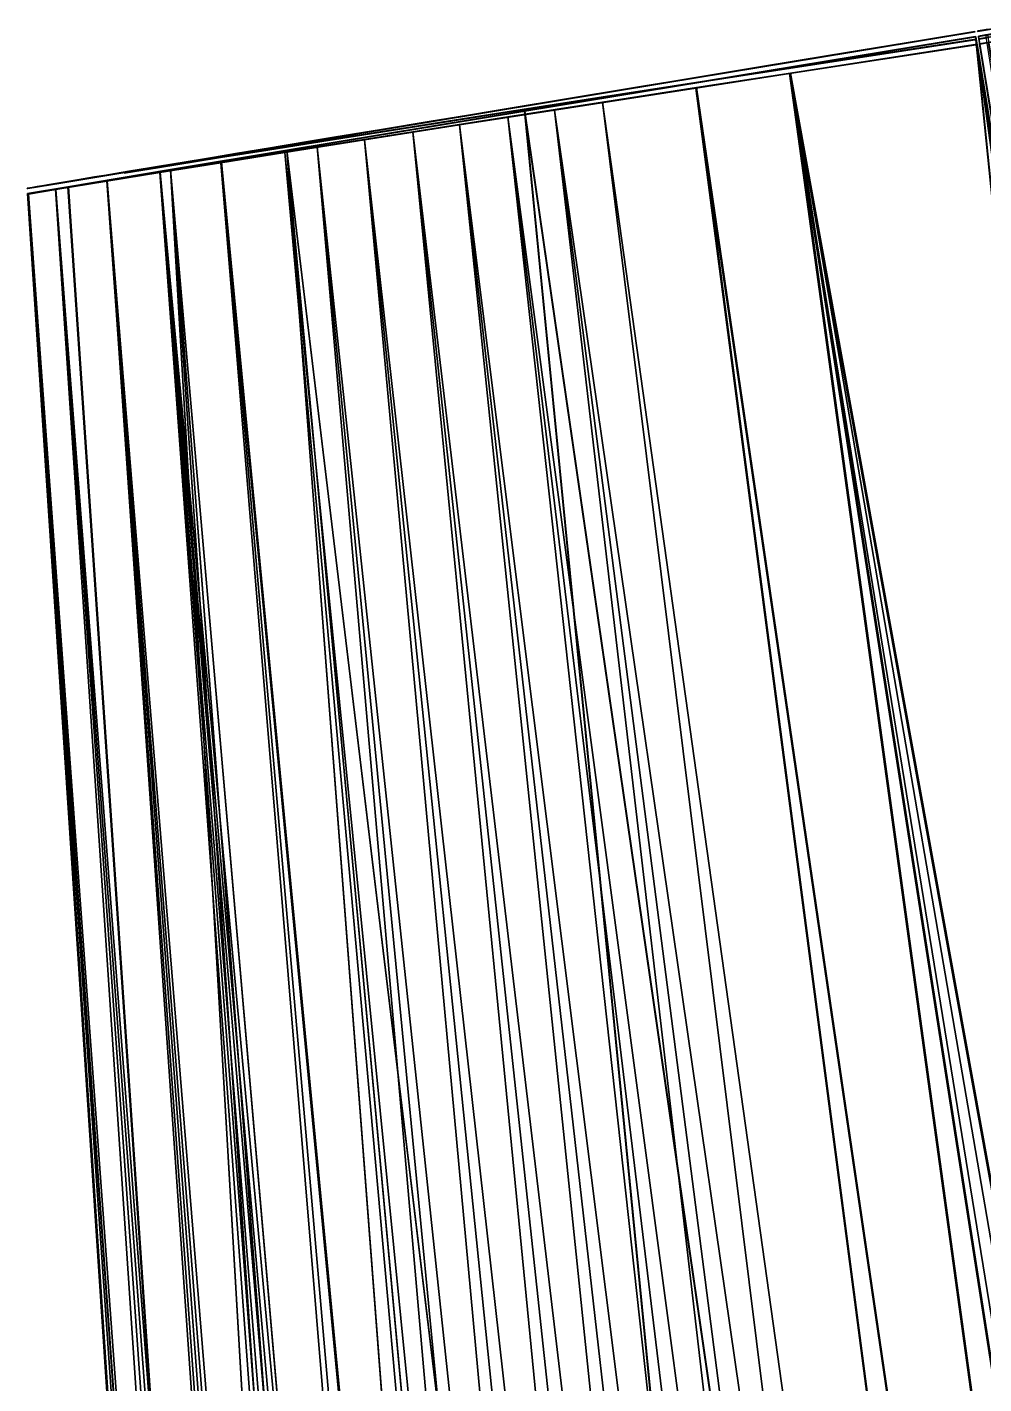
# Model space of a CAD drawing. Extents: x -701 to -421, y 300 to 1387.
# Drawn here: x -700.8 to -607.4, y 1254 to 1386.6 of the extents above; entities that cross this region are included whole.
import ezdxf

# ---------------------------------------------------------------- set-up
doc = ezdxf.new("R2010")
doc.units = 0
doc.layers.get('0').update_dxf_attribs({"linetype": 'CONTINUOUS'})

msp = doc.modelspace()

# ---------------------------------------------------------------- linework, layer by layer
for points in [[(-608.264526, 1386.126953, 58.349201), (-608.292419, 1386.160034, 57.725681), (-638.452026, 1381.139038, 59.457371)], [(-638.452026, 1381.139038, 59.457371), (-608.292419, 1386.160034, 57.725681), (-613.406372, 1385.314941, 57.910229)], [(-638.452026, 1381.139038, 59.457371), (-608.29187, 1386.156982, 57.725491), (-608.264526, 1386.126953, 58.349201)], [(-638.452026, 1381.139038, 59.457371), (-614.18927, 1385.182007, 57.93837), (-608.29187, 1386.156982, 57.725491)], [(-614.18927, 1385.182007, 57.93837), (-613.406372, 1385.314941, 57.910229), (-608.29187, 1386.156982, 57.725491)], [(-613.406372, 1385.314941, 57.910229), (-608.292419, 1386.160034, 57.725681), (-608.29187, 1386.156982, 57.725491)], [(-608.29187, 1386.156982, 57.725491), (-608.292419, 1386.160034, 57.725681), (-608.264526, 1386.126953, 58.349201)], [(-605.503723, 1386.582031, 58.2705), (-607.258118, 1386.286987, 58.42572), (-608.017822, 1386.166992, 58.353779)], [(-605.503723, 1386.582031, 58.2705), (-608.017822, 1386.166992, 58.353779), (-608.000488, 1386.203979, 57.730099)], [(-607.538086, 1386.281006, 57.762291), (-608.017822, 1386.166992, 58.353779), (-607.258118, 1386.286987, 58.42572)], [(-608.000977, 1386.207031, 57.730289), (-608.017822, 1386.166992, 58.353779), (-607.538086, 1386.281006, 57.762291)], [(-608.017822, 1386.166992, 58.353779), (-608.000977, 1386.207031, 57.730289), (-608.000488, 1386.203979, 57.730099)], [(-608.000488, 1386.203979, 57.730099), (-608.000977, 1386.207031, 57.730289), (-607.538086, 1386.281006, 57.762291)], [(-605.503723, 1386.582031, 58.2705), (-608.000488, 1386.203979, 57.730099), (-606.34198, 1386.46106, 57.985142)], [(-607.164429, 1386.33606, 57.809662), (-606.34198, 1386.46106, 57.985142), (-608.000488, 1386.203979, 57.730099)], [(-608.000488, 1386.203979, 57.730099), (-607.538086, 1386.281006, 57.762291), (-607.164429, 1386.33606, 57.809662)], [(-607.005188, 1385.821045, 58.42495), (-604.912781, 1386.160034, 58.472672), (-607.937317, 1385.675049, 58.32439)], [(-607.937317, 1385.675049, 58.32439), (-604.912781, 1386.160034, 58.472672), (-605.728088, 1386.046021, 58.124031)], [(-607.937317, 1385.675049, 58.32439), (-605.728088, 1386.046021, 58.124031), (-607.920105, 1385.71106, 57.70071)], [(-607.920105, 1385.71106, 57.70071), (-605.728088, 1386.046021, 58.124031), (-606.577881, 1385.921021, 57.876431)], [(-607.920105, 1385.71106, 57.70071), (-606.577881, 1385.921021, 57.876431), (-607.2453, 1385.81897, 57.757301)], [(-604.807983, 1385.959961, 71.770401), (-605.535583, 1385.822998, 72.098457), (-607.89978, 1385.444946, 71.954826)], [(-604.807983, 1385.959961, 71.770401), (-607.89978, 1385.444946, 71.954826), (-607.266479, 1385.551025, 71.900864)], [(-607.538086, 1386.281006, 57.762291), (-607.258118, 1386.286987, 58.42572), (-606.810181, 1386.394043, 57.873409)], [(-607.538086, 1386.281006, 57.762291), (-606.810181, 1386.394043, 57.873409), (-607.164429, 1386.33606, 57.809662)], [(-652.255676, 1378.385986, 59.329739), (-608.184082, 1385.63501, 58.319809), (-608.211426, 1385.66394, 57.696098)], [(-608.211426, 1385.66394, 57.696098), (-499.544708, 321.894714, -2.823619), (-652.255676, 1378.385986, 59.329739)], [(-652.255676, 1378.385986, 59.329739), (-652.245972, 1378.353027, 59.95414), (-608.184082, 1385.63501, 58.319809)], [(-608.184082, 1385.63501, 58.319809), (-652.245972, 1378.353027, 59.95414), (-499.441101, 321.877808, -2.202769)], [(-638.452026, 1381.139038, 59.457371), (-613.406372, 1385.314941, 57.910229), (-622.590027, 1383.797974, 58.244419)], [(-638.452026, 1381.139038, 59.457371), (-620.09668, 1384.207031, 58.15303), (-614.18927, 1385.182007, 57.93837)], [(-626.451599, 1382.542969, 69.633827), (-614.29071, 1384.457031, 70.95137), (-608.146484, 1385.405029, 71.959419)], [(-626.451599, 1382.542969, 69.633827), (-608.146484, 1385.405029, 71.959419), (-608.240417, 1385.355957, 72.575417)], [(-617.359802, 1383.953979, 71.083557), (-626.451599, 1382.542969, 69.633827), (-608.241272, 1385.360962, 72.575668)], [(-626.451599, 1382.542969, 69.633827), (-608.240417, 1385.355957, 72.575417), (-608.241272, 1385.360962, 72.575668)], [(-608.159912, 1384.863037, 72.552994), (-608.066101, 1384.911011, 71.936981), (-626.380371, 1382.04895, 69.609894)], [(-626.380371, 1382.04895, 69.609894), (-608.066101, 1384.911011, 71.936981), (-626.291199, 1382.097046, 68.993156)], [(-626.380371, 1382.04895, 69.609894), (-436.033112, 330.26709, 24.5623), (-608.159912, 1384.863037, 72.552994)], [(-435.938385, 330.310608, 23.946051), (-626.291199, 1382.097046, 68.993156), (-608.066101, 1384.911011, 71.936981)], [(-613.406372, 1385.314941, 57.910229), (-614.18927, 1385.182007, 57.93837), (-622.590027, 1383.797974, 58.244419)], [(-614.18927, 1385.182007, 57.93837), (-620.09668, 1384.207031, 58.15303), (-622.590027, 1383.797974, 58.244419)], [(-614.29071, 1384.457031, 70.95137), (-617.359802, 1383.953979, 71.083557), (-608.146484, 1385.405029, 71.959419)], [(-608.146484, 1385.405029, 71.959419), (-617.359802, 1383.953979, 71.083557), (-608.241272, 1385.360962, 72.575668)], [(-608.146484, 1385.405029, 71.959419), (-608.241272, 1385.360962, 72.575668), (-608.240417, 1385.355957, 72.575417)], [(-608.211426, 1385.66394, 57.696098), (-436.213196, 331.856598, -5.174811), (-461.933685, 327.607391, -4.24299)], [(-608.211426, 1385.66394, 57.696098), (-461.933685, 327.607391, -4.24299), (-462.013611, 328.096893, -4.213786)], [(-608.211426, 1385.66394, 57.696098), (-462.013611, 328.096893, -4.213786), (-499.544708, 321.894714, -2.823619)], [(-436.213196, 331.856598, -5.174811), (-608.211426, 1385.66394, 57.696098), (-436.185394, 331.823914, -4.551286)], [(-436.185394, 331.823914, -4.551286), (-608.211426, 1385.66394, 57.696098), (-608.184082, 1385.63501, 58.319809)], [(-608.184082, 1385.63501, 58.319809), (-499.441101, 321.877808, -2.202769), (-462.008209, 328.06369, -3.589275)], [(-608.184082, 1385.63501, 58.319809), (-462.008209, 328.06369, -3.589275), (-461.927795, 327.571106, -3.618667)], [(-608.184082, 1385.63501, 58.319809), (-461.927795, 327.571106, -3.618667), (-436.185394, 331.823914, -4.551286)], [(-608.159912, 1384.863037, 72.552994), (-436.033112, 330.26709, 24.5623), (-608.066101, 1384.911011, 71.936981)], [(-608.066101, 1384.911011, 71.936981), (-436.033112, 330.26709, 24.5623), (-435.938385, 330.310608, 23.946051)], [(-435.015198, 332.012299, -4.502055), (-607.005188, 1385.821045, 58.42495), (-607.937317, 1385.675049, 58.32439)], [(-586.421814, 1253.984985, 49.841492), (-607.937317, 1385.675049, 58.32439), (-607.920105, 1385.71106, 57.70071)], [(-435.015198, 332.012299, -4.502055), (-607.937317, 1385.675049, 58.32439), (-586.4375, 1253.947998, 50.465199)], [(-586.421814, 1253.984985, 49.841492), (-586.4375, 1253.947998, 50.465199), (-607.937317, 1385.675049, 58.32439)], [(-607.2453, 1385.81897, 57.757301), (-586.421814, 1253.984985, 49.841492), (-607.920105, 1385.71106, 57.70071)], [(-605.535583, 1385.822998, 72.098457), (-606.2948, 1385.686035, 72.344292), (-607.89978, 1385.444946, 71.954826)], [(-607.89978, 1385.444946, 71.954826), (-606.2948, 1385.686035, 72.344292), (-607.076721, 1385.54895, 72.504951)], [(-607.872681, 1385.421021, 72.578789), (-607.266479, 1385.551025, 71.900864), (-607.89978, 1385.444946, 71.954826)], [(-607.89978, 1385.444946, 71.954826), (-607.076721, 1385.54895, 72.504951), (-607.871826, 1385.416016, 72.578537)], [(-607.871826, 1385.416016, 72.578537), (-607.872681, 1385.421021, 72.578789), (-607.89978, 1385.444946, 71.954826)], [(-607.140808, 1385.543945, 72.51432), (-607.266479, 1385.551025, 71.900864), (-607.872681, 1385.421021, 72.578789)], [(-607.872681, 1385.421021, 72.578789), (-607.076721, 1385.54895, 72.504951), (-607.140808, 1385.543945, 72.51432)], [(-607.872681, 1385.421021, 72.578789), (-607.871826, 1385.416016, 72.578537), (-607.076721, 1385.54895, 72.504951)], [(-607.819397, 1384.952026, 71.932404), (-606.054626, 1385.220947, 72.277893), (-605.224792, 1385.373047, 71.982811)], [(-607.819397, 1384.952026, 71.932404), (-605.224792, 1385.373047, 71.982811), (-606.980225, 1385.093994, 71.847618)], [(-607.819397, 1384.952026, 71.932404), (-606.914307, 1385.069946, 72.46991), (-606.054626, 1385.220947, 72.277893)], [(-434.739899, 330.509003, 23.894329), (-607.819397, 1384.952026, 71.932404), (-606.980225, 1385.093994, 71.847618)], [(-607.819397, 1384.952026, 71.932404), (-607.791382, 1384.922974, 72.556107), (-606.914307, 1385.069946, 72.46991)], [(-434.739899, 330.509003, 23.894329), (-586.303406, 1253.126953, 65.93383), (-607.819397, 1384.952026, 71.932404)], [(-607.791382, 1384.922974, 72.556107), (-607.819397, 1384.952026, 71.932404), (-586.276978, 1253.098022, 66.557617)], [(-586.276978, 1253.098022, 66.557617), (-607.819397, 1384.952026, 71.932404), (-586.303406, 1253.126953, 65.93383)], [(-434.682892, 330.490112, 24.51643), (-606.914307, 1385.069946, 72.46991), (-607.791382, 1384.922974, 72.556107)], [(-434.682892, 330.490112, 24.51643), (-607.791382, 1384.922974, 72.556107), (-586.276978, 1253.098022, 66.557617)], [(-638.452026, 1381.139038, 59.457371), (-629.26709, 1382.69104, 58.49033), (-620.09668, 1384.207031, 58.15303)], [(-638.452026, 1381.139038, 59.457371), (-622.590027, 1383.797974, 58.244419), (-635.838013, 1381.609009, 58.734989)], [(-629.26709, 1382.69104, 58.49033), (-635.838013, 1381.609009, 58.734989), (-622.590027, 1383.797974, 58.244419)], [(-622.590027, 1383.797974, 58.244419), (-620.09668, 1384.207031, 58.15303), (-629.26709, 1382.69104, 58.49033)], [(-626.362305, 1382.590942, 69.01709), (-626.528687, 1382.536987, 69.6222), (-614.29071, 1384.457031, 70.95137)], [(-614.29071, 1384.457031, 70.95137), (-626.528687, 1382.536987, 69.6222), (-617.359802, 1383.953979, 71.083557)], [(-626.528687, 1382.536987, 69.6222), (-626.451599, 1382.542969, 69.633827), (-617.359802, 1383.953979, 71.083557)], [(-626.362305, 1382.590942, 69.01709), (-614.29071, 1384.457031, 70.95137), (-626.451599, 1382.542969, 69.633827)], [(-638.452026, 1381.139038, 59.457371), (-638.460999, 1381.171997, 58.83297), (-629.26709, 1382.69104, 58.49033)], [(-635.838013, 1381.609009, 58.734989), (-629.26709, 1382.69104, 58.49033), (-638.460999, 1381.171997, 58.83297)], [(-635.522217, 1381.171997, 67.627953), (-635.715576, 1381.113037, 68.229797), (-626.362305, 1382.590942, 69.01709)], [(-626.362305, 1382.590942, 69.01709), (-635.715576, 1381.113037, 68.229797), (-626.528687, 1382.536987, 69.6222)], [(-635.715576, 1381.113037, 68.229797), (-635.608276, 1381.124023, 68.245171), (-626.528687, 1382.536987, 69.6222)], [(-635.608276, 1381.124023, 68.245171), (-635.522217, 1381.171997, 67.627953), (-626.362305, 1382.590942, 69.01709)], [(-635.608276, 1381.124023, 68.245171), (-626.362305, 1382.590942, 69.01709), (-626.451599, 1382.542969, 69.633827)], [(-635.608276, 1381.124023, 68.245171), (-626.451599, 1382.542969, 69.633827), (-626.528687, 1382.536987, 69.6222)], [(-626.380371, 1382.04895, 69.609894), (-626.291199, 1382.097046, 68.993156), (-635.54187, 1380.629028, 68.22052)], [(-635.54187, 1380.629028, 68.22052), (-626.291199, 1382.097046, 68.993156), (-635.455688, 1380.677002, 67.603302)], [(-635.54187, 1380.629028, 68.22052), (-480.912292, 323.833893, 17.3939), (-626.380371, 1382.04895, 69.609894)], [(-626.291199, 1382.097046, 68.993156), (-480.921814, 323.866791, 16.76202), (-635.455688, 1380.677002, 67.603302)], [(-455.208099, 327.308105, 21.424721), (-436.033112, 330.26709, 24.5623), (-626.380371, 1382.04895, 69.609894)], [(-461.800293, 326.789886, 20.396429), (-455.208099, 327.308105, 21.424721), (-626.380371, 1382.04895, 69.609894)], [(-461.800293, 326.789886, 20.396429), (-626.380371, 1382.04895, 69.609894), (-480.912292, 323.833893, 17.3939)], [(-445.553192, 328.827209, 22.366899), (-626.291199, 1382.097046, 68.993156), (-435.938385, 330.310608, 23.946051)], [(-461.805786, 326.823486, 19.76449), (-480.921814, 323.866791, 16.76202), (-626.291199, 1382.097046, 68.993156)], [(-461.805786, 326.823486, 19.76449), (-626.291199, 1382.097046, 68.993156), (-445.553192, 328.827209, 22.366899)], [(-638.452026, 1381.139038, 59.457371), (-635.838013, 1381.609009, 58.734989), (-661.650513, 1377.303955, 60.348)], [(-661.650513, 1377.303955, 60.348), (-635.838013, 1381.609009, 58.734989), (-640.522827, 1380.833984, 58.910519)], [(-661.650513, 1377.303955, 60.348), (-652.310425, 1378.883057, 59.358181), (-638.452026, 1381.139038, 59.457371)], [(-661.650513, 1377.303955, 60.348), (-640.522827, 1380.833984, 58.910519), (-649.74408, 1379.310059, 59.259861)], [(-638.452026, 1381.139038, 59.457371), (-652.310425, 1378.883057, 59.358181), (-647.686218, 1379.646973, 59.181141)], [(-647.686218, 1379.646973, 59.181141), (-649.74408, 1379.310059, 59.259861), (-640.522827, 1380.833984, 58.910519)], [(-649.409424, 1378.974976, 66.340584), (-645.19458, 1379.666992, 66.266144), (-635.522217, 1381.171997, 67.627953)], [(-649.409424, 1378.974976, 66.340584), (-635.522217, 1381.171997, 67.627953), (-635.608276, 1381.124023, 68.245171)], [(-644.908813, 1379.682983, 66.933884), (-649.409424, 1378.974976, 66.340584), (-635.608276, 1381.124023, 68.245171)], [(-635.54187, 1380.629028, 68.22052), (-635.455688, 1380.677002, 67.603302), (-649.349976, 1378.479004, 66.314949)], [(-649.349976, 1378.479004, 66.314949), (-635.455688, 1380.677002, 67.603302), (-644.661621, 1379.244995, 66.304337)], [(-649.349976, 1378.479004, 66.314949), (-496.907501, 321.352997, 15.00889), (-635.54187, 1380.629028, 68.22052)], [(-638.452026, 1381.139038, 59.457371), (-647.686218, 1379.646973, 59.181141), (-638.460999, 1381.171997, 58.83297)], [(-640.522827, 1380.833984, 58.910519), (-638.460999, 1381.171997, 58.83297), (-647.686218, 1379.646973, 59.181141)], [(-645.19458, 1379.666992, 66.266144), (-644.908813, 1379.682983, 66.933884), (-635.522217, 1381.171997, 67.627953)], [(-635.522217, 1381.171997, 67.627953), (-644.908813, 1379.682983, 66.933884), (-635.715576, 1381.113037, 68.229797)], [(-635.608276, 1381.124023, 68.245171), (-635.715576, 1381.113037, 68.229797), (-644.908813, 1379.682983, 66.933884)], [(-635.455688, 1380.677002, 67.603302), (-496.922394, 321.38501, 14.37705), (-644.661621, 1379.244995, 66.304337)], [(-638.460999, 1381.171997, 58.83297), (-640.522827, 1380.833984, 58.910519), (-635.838013, 1381.609009, 58.734989)], [(-635.54187, 1380.629028, 68.22052), (-496.907501, 321.352997, 15.00889), (-480.912292, 323.833893, 17.3939)], [(-635.455688, 1380.677002, 67.603302), (-480.921814, 323.866791, 16.76202), (-496.922394, 321.38501, 14.37705)], [(-661.650513, 1377.303955, 60.348), (-649.74408, 1379.310059, 59.259861), (-654.268799, 1378.562012, 59.43399)], [(-658.660583, 1377.526001, 65.226028), (-651.461975, 1378.688965, 65.452164), (-645.19458, 1379.666992, 66.266144)], [(-658.660583, 1377.526001, 65.226028), (-645.19458, 1379.666992, 66.266144), (-649.409424, 1378.974976, 66.340584)], [(-649.349976, 1378.479004, 66.314949), (-644.661621, 1379.244995, 66.304337), (-658.606018, 1377.029053, 65.199837)], [(-658.606018, 1377.029053, 65.199837), (-644.661621, 1379.244995, 66.304337), (-653.903625, 1377.801025, 65.119247)], [(-652.310425, 1378.883057, 59.358181), (-654.268799, 1378.562012, 59.43399), (-649.74408, 1379.310059, 59.259861)], [(-645.19458, 1379.666992, 66.266144), (-654.139099, 1378.23999, 65.751831), (-644.908813, 1379.682983, 66.933884)], [(-649.409424, 1378.974976, 66.340584), (-644.908813, 1379.682983, 66.933884), (-654.139099, 1378.23999, 65.751831)], [(-651.461975, 1378.688965, 65.452164), (-654.139099, 1378.23999, 65.751831), (-645.19458, 1379.666992, 66.266144)], [(-644.661621, 1379.244995, 66.304337), (-512.960999, 318.889313, 12.13297), (-653.903625, 1377.801025, 65.119247)], [(-649.74408, 1379.310059, 59.259861), (-647.686218, 1379.646973, 59.181141), (-652.310425, 1378.883057, 59.358181)], [(-644.661621, 1379.244995, 66.304337), (-496.922394, 321.38501, 14.37705), (-512.960999, 318.889313, 12.13297)], [(-675.493408, 1374.541016, 60.269421), (-652.245972, 1378.353027, 59.95414), (-652.255676, 1378.385986, 59.329739)], [(-652.255676, 1378.385986, 59.329739), (-547.963196, 313.889893, -0.96482), (-675.493408, 1374.541016, 60.269421)], [(-675.493408, 1374.541016, 60.269421), (-675.48053, 1374.509033, 60.89378), (-652.245972, 1378.353027, 59.95414)], [(-675.48053, 1374.509033, 60.89378), (-547.8573, 313.873413, -0.344226), (-652.245972, 1378.353027, 59.95414)], [(-667.953918, 1376.061035, 64.275467), (-657.711304, 1377.708984, 64.705643), (-651.461975, 1378.688965, 65.452164)], [(-667.953918, 1376.061035, 64.275467), (-651.461975, 1378.688965, 65.452164), (-658.660583, 1377.526001, 65.226028)], [(-657.711304, 1377.708984, 64.705643), (-663.390381, 1376.786011, 64.720367), (-654.139099, 1378.23999, 65.751831)], [(-658.660583, 1377.526001, 65.226028), (-654.139099, 1378.23999, 65.751831), (-663.390381, 1376.786011, 64.720367)], [(-661.650513, 1377.303955, 60.348), (-656.94043, 1378.116943, 59.537731), (-652.310425, 1378.883057, 59.358181)], [(-661.650513, 1377.303955, 60.348), (-654.268799, 1378.562012, 59.43399), (-658.910583, 1377.793945, 59.615089)], [(-661.650513, 1377.303955, 60.348), (-661.579102, 1377.349976, 59.72036), (-656.94043, 1378.116943, 59.537731)], [(-658.910583, 1377.793945, 59.615089), (-656.94043, 1378.116943, 59.537731), (-661.579102, 1377.349976, 59.72036)], [(-656.94043, 1378.116943, 59.537731), (-658.910583, 1377.793945, 59.615089), (-654.268799, 1378.562012, 59.43399)], [(-654.139099, 1378.23999, 65.751831), (-658.660583, 1377.526001, 65.226028), (-649.409424, 1378.974976, 66.340584)], [(-658.606018, 1377.029053, 65.199837), (-525.817688, 316.8479, 11.08456), (-649.349976, 1378.479004, 66.314949)], [(-657.711304, 1377.708984, 64.705643), (-654.139099, 1378.23999, 65.751831), (-651.461975, 1378.688965, 65.452164)], [(-654.268799, 1378.562012, 59.43399), (-652.310425, 1378.883057, 59.358181), (-656.94043, 1378.116943, 59.537731)], [(-499.544708, 321.894714, -2.823619), (-547.963196, 313.889893, -0.96482), (-652.255676, 1378.385986, 59.329739)], [(-652.245972, 1378.353027, 59.95414), (-547.8573, 313.873413, -0.344226), (-499.441101, 321.877808, -2.202769)], [(-525.817688, 316.8479, 11.08456), (-512.94043, 318.858185, 12.76466), (-649.349976, 1378.479004, 66.314949)], [(-649.349976, 1378.479004, 66.314949), (-512.94043, 318.858185, 12.76466), (-496.907501, 321.352997, 15.00889)], [(-677.842529, 1374.624023, 61.02433), (-675.536316, 1375.040039, 60.297352), (-661.650513, 1377.303955, 60.348)], [(-661.650513, 1377.303955, 60.348), (-663.616028, 1377.015991, 59.801762), (-677.842529, 1374.624023, 61.02433)], [(-677.842529, 1374.624023, 61.02433), (-663.616028, 1377.015991, 59.801762), (-666.014771, 1376.619019, 59.898411)], [(-677.842529, 1374.624023, 61.02433), (-666.014771, 1376.619019, 59.898411), (-670.831421, 1375.822021, 60.096611)], [(-667.953918, 1376.061035, 64.275467), (-675.728821, 1374.827026, 63.62405), (-663.243286, 1376.838989, 64.108398)], [(-663.243286, 1376.838989, 64.108398), (-675.728821, 1374.827026, 63.62405), (-670.348572, 1375.715942, 63.433681)], [(-661.650513, 1377.303955, 60.348), (-675.536316, 1375.040039, 60.297352), (-673.204407, 1375.426025, 60.196701)], [(-661.650513, 1377.303955, 60.348), (-673.204407, 1375.426025, 60.196701), (-670.877014, 1375.812012, 60.098339)], [(-661.650513, 1377.303955, 60.348), (-670.877014, 1375.812012, 60.098339), (-666.223694, 1376.582031, 59.906712)], [(-666.223694, 1376.582031, 59.906712), (-670.877014, 1375.812012, 60.098339), (-670.831421, 1375.822021, 60.096611)], [(-666.014771, 1376.619019, 59.898411), (-666.223694, 1376.582031, 59.906712), (-670.831421, 1375.822021, 60.096611)], [(-670.348572, 1375.715942, 63.433681), (-668.036316, 1376.052002, 64.268066), (-663.243286, 1376.838989, 64.108398)], [(-663.243286, 1376.838989, 64.108398), (-668.036316, 1376.052002, 64.268066), (-663.390381, 1376.786011, 64.720367)], [(-668.036316, 1376.052002, 64.268066), (-667.953918, 1376.061035, 64.275467), (-663.390381, 1376.786011, 64.720367)], [(-663.243286, 1376.838989, 64.108398), (-657.711304, 1377.708984, 64.705643), (-667.953918, 1376.061035, 64.275467)], [(-663.390381, 1376.786011, 64.720367), (-667.953918, 1376.061035, 64.275467), (-658.660583, 1377.526001, 65.226028)], [(-658.606018, 1377.029053, 65.199837), (-653.903625, 1377.801025, 65.119247), (-667.90387, 1375.562988, 64.248787)], [(-667.90387, 1375.562988, 64.248787), (-653.903625, 1377.801025, 65.119247), (-663.190979, 1376.342041, 64.081947)], [(-667.90387, 1375.562988, 64.248787), (-548.802429, 313.240997, 8.424922), (-658.606018, 1377.029053, 65.199837)], [(-661.650513, 1377.303955, 60.348), (-666.223694, 1376.582031, 59.906712), (-661.579102, 1377.349976, 59.72036)], [(-663.616028, 1377.015991, 59.801762), (-661.579102, 1377.349976, 59.72036), (-666.223694, 1376.582031, 59.906712)], [(-666.223694, 1376.582031, 59.906712), (-666.014771, 1376.619019, 59.898411), (-663.616028, 1377.015991, 59.801762)], [(-661.650513, 1377.303955, 60.348), (-658.910583, 1377.793945, 59.615089), (-663.616028, 1377.015991, 59.801762)], [(-661.579102, 1377.349976, 59.72036), (-663.616028, 1377.015991, 59.801762), (-658.910583, 1377.793945, 59.615089)], [(-663.243286, 1376.838989, 64.108398), (-663.390381, 1376.786011, 64.720367), (-657.711304, 1377.708984, 64.705643)], [(-653.903625, 1377.801025, 65.119247), (-537.483276, 315.054688, 9.046623), (-663.190979, 1376.342041, 64.081947)], [(-548.802429, 313.240997, 8.424922), (-537.997681, 314.939789, 9.614745), (-658.606018, 1377.029053, 65.199837)], [(-658.606018, 1377.029053, 65.199837), (-537.997681, 314.939789, 9.614745), (-525.817688, 316.8479, 11.08456)], [(-653.903625, 1377.801025, 65.119247), (-512.960999, 318.889313, 12.13297), (-525.843811, 316.877991, 10.45304)], [(-653.903625, 1377.801025, 65.119247), (-525.843811, 316.877991, 10.45304), (-537.483276, 315.054688, 9.046623)], [(-675.728821, 1374.827026, 63.62405), (-681.959473, 1373.832031, 63.21957), (-670.348572, 1375.715942, 63.433681)], [(-670.348572, 1375.715942, 63.433681), (-681.959473, 1373.832031, 63.21957), (-672.569214, 1375.364014, 63.24538)], [(-678.810608, 1374.369995, 62.784458), (-672.569214, 1375.364014, 63.24538), (-681.959473, 1373.832031, 63.21957)], [(-678.810608, 1374.369995, 62.784458), (-677.349609, 1374.572021, 63.507999), (-672.569214, 1375.364014, 63.24538)], [(-677.842529, 1374.624023, 61.02433), (-670.831421, 1375.822021, 60.096611), (-673.250488, 1375.421997, 60.19886)], [(-677.842529, 1374.624023, 61.02433), (-673.250488, 1375.421997, 60.19886), (-675.668274, 1375.021973, 60.303299)], [(-672.569214, 1375.364014, 63.24538), (-677.349609, 1374.572021, 63.507999), (-672.691223, 1375.313965, 63.86129)], [(-677.349609, 1374.572021, 63.507999), (-675.728821, 1374.827026, 63.62405), (-672.691223, 1375.313965, 63.86129)], [(-675.728821, 1374.827026, 63.62405), (-667.953918, 1376.061035, 64.275467), (-668.036316, 1376.052002, 64.268066)], [(-675.728821, 1374.827026, 63.62405), (-668.036316, 1376.052002, 64.268066), (-672.691223, 1375.313965, 63.86129)], [(-667.90387, 1375.562988, 64.248787), (-663.190979, 1376.342041, 64.081947), (-675.682922, 1374.328979, 63.597038)], [(-675.682922, 1374.328979, 63.597038), (-663.190979, 1376.342041, 64.081947), (-672.521729, 1374.865967, 63.218498)], [(-675.682922, 1374.328979, 63.597038), (-569.821411, 309.918213, 6.440311), (-667.90387, 1375.562988, 64.248787)], [(-675.536316, 1375.040039, 60.297352), (-675.668274, 1375.021973, 60.303299), (-673.250488, 1375.421997, 60.19886)], [(-673.250488, 1375.421997, 60.19886), (-673.204407, 1375.426025, 60.196701), (-675.536316, 1375.040039, 60.297352)], [(-670.831421, 1375.822021, 60.096611), (-670.877014, 1375.812012, 60.098339), (-673.250488, 1375.421997, 60.19886)], [(-670.877014, 1375.812012, 60.098339), (-673.204407, 1375.426025, 60.196701), (-673.250488, 1375.421997, 60.19886)], [(-670.348572, 1375.715942, 63.433681), (-672.691223, 1375.313965, 63.86129), (-668.036316, 1376.052002, 64.268066)], [(-672.569214, 1375.364014, 63.24538), (-672.691223, 1375.313965, 63.86129), (-670.348572, 1375.715942, 63.433681)], [(-663.190979, 1376.342041, 64.081947), (-559.587585, 311.573212, 6.724675), (-672.521729, 1374.865967, 63.218498)], [(-559.626099, 311.53299, 7.347351), (-548.802429, 313.240997, 8.424922), (-667.90387, 1375.562988, 64.248787)], [(-569.821411, 309.918213, 6.440311), (-559.626099, 311.53299, 7.347351), (-667.90387, 1375.562988, 64.248787)], [(-663.190979, 1376.342041, 64.081947), (-537.483276, 315.054688, 9.046623), (-549.145325, 313.221191, 7.762161)], [(-663.190979, 1376.342041, 64.081947), (-549.145325, 313.221191, 7.762161), (-559.587585, 311.573212, 6.724675)], [(-678.810608, 1374.369995, 62.784458), (-687.924988, 1372.873047, 62.952511), (-691.378723, 1372.313965, 62.872139)], [(-678.810608, 1374.369995, 62.784458), (-691.378723, 1372.313965, 62.872139), (-691.376587, 1372.348022, 62.248051)], [(-678.810608, 1374.369995, 62.784458), (-691.376587, 1372.348022, 62.248051), (-685.04187, 1373.371948, 62.44046)], [(-678.810608, 1374.369995, 62.784458), (-681.959473, 1373.832031, 63.21957), (-687.924988, 1372.873047, 62.952511)], [(-687.608276, 1373.004028, 61.500839), (-686.888916, 1373.157959, 60.83691), (-677.842529, 1374.624023, 61.02433)], [(-677.842529, 1374.624023, 61.02433), (-678.087524, 1374.620972, 60.410549), (-687.608276, 1373.004028, 61.500839)], [(-687.608276, 1373.004028, 61.500839), (-678.087524, 1374.620972, 60.410549), (-680.50531, 1374.219971, 60.521141)], [(-687.608276, 1373.004028, 61.500839), (-680.50531, 1374.219971, 60.521141), (-682.919922, 1373.819946, 60.635899)], [(-677.842529, 1374.624023, 61.02433), (-686.888916, 1373.157959, 60.83691), (-684.878723, 1373.490967, 60.73278)], [(-686.851501, 1372.657959, 60.809269), (-675.48053, 1374.509033, 60.89378), (-675.493408, 1374.541016, 60.269421)], [(-594.093323, 306.251495, 1.023782), (-686.851501, 1372.657959, 60.809269), (-675.493408, 1374.541016, 60.269421)], [(-686.851501, 1372.657959, 60.809269), (-686.833618, 1372.626953, 61.433571), (-675.48053, 1374.509033, 60.89378)], [(-594.00238, 306.232513, 1.644421), (-675.48053, 1374.509033, 60.89378), (-686.833618, 1372.626953, 61.433571)], [(-685.04187, 1373.371948, 62.44046), (-682.014771, 1373.82605, 63.21664), (-678.810608, 1374.369995, 62.784458)], [(-677.842529, 1374.624023, 61.02433), (-684.878723, 1373.490967, 60.73278), (-682.540894, 1373.879028, 60.617359)], [(-682.540894, 1373.879028, 60.617359), (-682.919922, 1373.819946, 60.635899), (-680.50531, 1374.219971, 60.521141)], [(-677.842529, 1374.624023, 61.02433), (-682.540894, 1373.879028, 60.617359), (-680.204529, 1374.266968, 60.506969)], [(-680.50531, 1374.219971, 60.521141), (-680.204529, 1374.266968, 60.506969), (-682.540894, 1373.879028, 60.617359)], [(-682.014771, 1373.82605, 63.21664), (-677.349609, 1374.572021, 63.507999), (-678.810608, 1374.369995, 62.784458)], [(-682.014771, 1373.82605, 63.21664), (-681.959473, 1373.832031, 63.21957), (-677.349609, 1374.572021, 63.507999)], [(-681.959473, 1373.832031, 63.21957), (-675.728821, 1374.827026, 63.62405), (-677.349609, 1374.572021, 63.507999)], [(-675.682922, 1374.328979, 63.597038), (-672.521729, 1374.865967, 63.218498), (-681.916016, 1373.333008, 63.19239)], [(-681.880798, 1373.373047, 62.569611), (-681.916016, 1373.333008, 63.19239), (-672.521729, 1374.865967, 63.218498)], [(-580.032104, 308.294403, 5.652605), (-675.682922, 1374.328979, 63.597038), (-681.916016, 1373.333008, 63.19239)], [(-672.521729, 1374.865967, 63.218498), (-579.621826, 308.39389, 5.056398), (-681.880798, 1373.373047, 62.569611)], [(-680.204529, 1374.266968, 60.506969), (-680.50531, 1374.219971, 60.521141), (-678.087524, 1374.620972, 60.410549)], [(-677.842529, 1374.624023, 61.02433), (-680.204529, 1374.266968, 60.506969), (-677.869629, 1374.654053, 60.400581)], [(-678.087524, 1374.620972, 60.410549), (-677.869629, 1374.654053, 60.400581), (-680.204529, 1374.266968, 60.506969)], [(-677.842529, 1374.624023, 61.02433), (-675.668274, 1375.021973, 60.303299), (-678.087524, 1374.620972, 60.410549)], [(-677.869629, 1374.654053, 60.400581), (-678.087524, 1374.620972, 60.410549), (-675.668274, 1375.021973, 60.303299)], [(-677.842529, 1374.624023, 61.02433), (-677.869629, 1374.654053, 60.400581), (-675.536316, 1375.040039, 60.297352)], [(-675.668274, 1375.021973, 60.303299), (-675.536316, 1375.040039, 60.297352), (-677.869629, 1374.654053, 60.400581)], [(-675.682922, 1374.328979, 63.597038), (-580.032104, 308.294403, 5.652605), (-569.821411, 309.918213, 6.440311)], [(-547.963196, 313.889893, -0.96482), (-577.18988, 309.053314, 0.243943), (-675.493408, 1374.541016, 60.269421)], [(-594.093323, 306.251495, 1.023782), (-675.493408, 1374.541016, 60.269421), (-577.18988, 309.053314, 0.243943)], [(-675.48053, 1374.509033, 60.89378), (-577.080688, 309.037292, 0.864098), (-547.8573, 313.873413, -0.344226)], [(-577.080688, 309.037292, 0.864098), (-675.48053, 1374.509033, 60.89378), (-594.00238, 306.232513, 1.644421)], [(-672.521729, 1374.865967, 63.218498), (-559.587585, 311.573212, 6.724675), (-570.046875, 309.916504, 5.795768)], [(-672.521729, 1374.865967, 63.218498), (-570.046875, 309.916504, 5.795768), (-579.621826, 308.39389, 5.056398)], [(-700.769592, 1370.296997, 62.441341), (-693.060913, 1371.534058, 62.834068), (-681.880798, 1373.373047, 62.569611)], [(-700.769592, 1370.296997, 62.441341), (-681.880798, 1373.373047, 62.569611), (-687.851013, 1372.412964, 62.302029)], [(-687.608276, 1373.004028, 61.500839), (-686.910522, 1373.157959, 60.838261), (-697.542419, 1371.343994, 62.20229)], [(-697.542419, 1371.343994, 62.20229), (-686.910522, 1373.157959, 60.838261), (-687.90863, 1372.991943, 60.892109)], [(-697.542419, 1371.343994, 62.20229), (-696.895325, 1371.487061, 61.519032), (-687.608276, 1373.004028, 61.500839)], [(-697.542419, 1371.343994, 62.20229), (-687.90863, 1372.991943, 60.892109), (-688.906799, 1372.82605, 60.9478)], [(-697.542419, 1371.343994, 62.20229), (-688.906799, 1372.82605, 60.9478), (-689.905884, 1372.660034, 61.005878)], [(-697.542419, 1371.343994, 62.20229), (-689.905884, 1372.660034, 61.005878), (-690.905701, 1372.494019, 61.06702)], [(-687.608276, 1373.004028, 61.500839), (-696.895325, 1371.487061, 61.519032), (-695.90387, 1371.652954, 61.43475)], [(-696.861084, 1370.987061, 61.491661), (-686.833618, 1372.626953, 61.433571), (-686.851501, 1372.657959, 60.809269)], [(-624.308228, 301.210693, 3.018696), (-696.861084, 1370.987061, 61.491661), (-686.851501, 1372.657959, 60.809269)], [(-696.861084, 1370.987061, 61.491661), (-696.817078, 1370.959961, 62.114719), (-686.833618, 1372.626953, 61.433571)], [(-624.256104, 301.185303, 3.641066), (-686.833618, 1372.626953, 61.433571), (-696.817078, 1370.959961, 62.114719)], [(-687.608276, 1373.004028, 61.500839), (-695.90387, 1371.652954, 61.43475), (-694.912292, 1371.819946, 61.35347)], [(-687.608276, 1373.004028, 61.500839), (-694.912292, 1371.819946, 61.35347), (-693.920227, 1371.985962, 61.275871)], [(-687.608276, 1373.004028, 61.500839), (-693.920227, 1371.985962, 61.275871), (-692.927917, 1372.151978, 61.20253)], [(-681.880798, 1373.373047, 62.569611), (-693.060913, 1371.534058, 62.834068), (-687.883118, 1372.374023, 62.925228)], [(-687.608276, 1373.004028, 61.500839), (-692.927917, 1372.151978, 61.20253), (-691.920593, 1372.319946, 61.13271)], [(-687.608276, 1373.004028, 61.500839), (-691.920593, 1372.319946, 61.13271), (-690.913513, 1372.488037, 61.067299)], [(-691.376587, 1372.348022, 62.248051), (-691.378723, 1372.313965, 62.872139), (-687.892883, 1372.911987, 62.329319)], [(-687.892883, 1372.911987, 62.329319), (-691.378723, 1372.313965, 62.872139), (-690.646912, 1372.432983, 62.883148)], [(-687.924988, 1372.873047, 62.952511), (-690.646912, 1372.432983, 62.883148), (-691.378723, 1372.313965, 62.872139)], [(-687.892883, 1372.911987, 62.329319), (-685.04187, 1373.371948, 62.44046), (-691.376587, 1372.348022, 62.248051)], [(-687.608276, 1373.004028, 61.500839), (-690.913513, 1372.488037, 61.067299), (-689.906677, 1372.656006, 61.005711)], [(-689.906677, 1372.656006, 61.005711), (-690.913513, 1372.488037, 61.067299), (-690.905701, 1372.494019, 61.06702)], [(-689.905884, 1372.660034, 61.005878), (-689.906677, 1372.656006, 61.005711), (-690.905701, 1372.494019, 61.06702)], [(-687.892883, 1372.911987, 62.329319), (-690.646912, 1372.432983, 62.883148), (-686.325623, 1373.131958, 63.010719)], [(-690.646912, 1372.432983, 62.883148), (-687.924988, 1372.873047, 62.952511), (-686.325623, 1373.131958, 63.010719)], [(-687.608276, 1373.004028, 61.500839), (-689.906677, 1372.656006, 61.005711), (-688.90033, 1372.822998, 60.947231)], [(-689.906677, 1372.656006, 61.005711), (-689.905884, 1372.660034, 61.005878), (-688.906799, 1372.82605, 60.9478)], [(-688.906799, 1372.82605, 60.9478), (-688.90033, 1372.822998, 60.947231), (-689.906677, 1372.656006, 61.005711)], [(-688.90033, 1372.822998, 60.947231), (-688.906799, 1372.82605, 60.9478), (-687.90863, 1372.991943, 60.892109)], [(-687.608276, 1373.004028, 61.500839), (-688.90033, 1372.822998, 60.947231), (-687.894409, 1372.98999, 60.89114)], [(-687.90863, 1372.991943, 60.892109), (-687.894409, 1372.98999, 60.89114), (-688.90033, 1372.822998, 60.947231)], [(-686.325623, 1373.131958, 63.010719), (-687.924988, 1372.873047, 62.952511), (-681.959473, 1373.832031, 63.21957)], [(-687.894409, 1372.98999, 60.89114), (-687.90863, 1372.991943, 60.892109), (-686.910522, 1373.157959, 60.838261)], [(-687.608276, 1373.004028, 61.500839), (-687.894409, 1372.98999, 60.89114), (-686.888916, 1373.157959, 60.83691)], [(-686.910522, 1373.157959, 60.838261), (-686.888916, 1373.157959, 60.83691), (-687.894409, 1372.98999, 60.89114)], [(-687.892883, 1372.911987, 62.329319), (-686.325623, 1373.131958, 63.010719), (-685.04187, 1373.371948, 62.44046)], [(-681.880798, 1373.373047, 62.569611), (-687.883118, 1372.374023, 62.925228), (-681.916016, 1373.333008, 63.19239)], [(-687.883118, 1372.374023, 62.925228), (-593.507324, 306.139496, 4.83267), (-681.916016, 1373.333008, 63.19239)], [(-589.210571, 306.862305, 4.439903), (-687.851013, 1372.412964, 62.302029), (-681.880798, 1373.373047, 62.569611)], [(-687.608276, 1373.004028, 61.500839), (-682.919922, 1373.819946, 60.635899), (-684.914978, 1373.489014, 60.73481)], [(-687.608276, 1373.004028, 61.500839), (-684.914978, 1373.489014, 60.73481), (-686.910522, 1373.157959, 60.838261)], [(-686.888916, 1373.157959, 60.83691), (-686.910522, 1373.157959, 60.838261), (-684.914978, 1373.489014, 60.73481)], [(-684.914978, 1373.489014, 60.73481), (-684.878723, 1373.490967, 60.73278), (-686.888916, 1373.157959, 60.83691)], [(-605.37262, 304.377991, 1.618089), (-613.897522, 302.956604, 2.164742), (-686.851501, 1372.657959, 60.809269)], [(-624.308228, 301.210693, 3.018696), (-686.851501, 1372.657959, 60.809269), (-613.897522, 302.956604, 2.164742)], [(-605.37262, 304.377991, 1.618089), (-686.851501, 1372.657959, 60.809269), (-594.093323, 306.251495, 1.023782)], [(-686.833618, 1372.626953, 61.433571), (-613.829712, 302.933807, 2.785932), (-605.292786, 304.357086, 2.238939)], [(-613.829712, 302.933807, 2.785932), (-686.833618, 1372.626953, 61.433571), (-624.256104, 301.185303, 3.641066)], [(-594.00238, 306.232513, 1.644421), (-686.833618, 1372.626953, 61.433571), (-605.292786, 304.357086, 2.238939)], [(-681.959473, 1373.832031, 63.21957), (-682.014771, 1373.82605, 63.21664), (-686.325623, 1373.131958, 63.010719)], [(-685.04187, 1373.371948, 62.44046), (-686.325623, 1373.131958, 63.010719), (-682.014771, 1373.82605, 63.21664)], [(-684.878723, 1373.490967, 60.73278), (-684.914978, 1373.489014, 60.73481), (-682.919922, 1373.819946, 60.635899)], [(-682.919922, 1373.819946, 60.635899), (-682.540894, 1373.879028, 60.617359), (-684.878723, 1373.490967, 60.73278)], [(-681.916016, 1373.333008, 63.19239), (-593.507324, 306.139496, 4.83267), (-580.032104, 308.294403, 5.652605)], [(-589.210571, 306.862305, 4.439903), (-681.880798, 1373.373047, 62.569611), (-579.621826, 308.39389, 5.056398)], [(-700.802673, 1370.796997, 62.468651), (-700.847717, 1370.823975, 61.845798), (-697.542419, 1371.343994, 62.20229)], [(-697.542419, 1371.343994, 62.20229), (-700.847717, 1370.823975, 61.845798), (-700.355225, 1370.906006, 61.81221)], [(-697.542419, 1371.343994, 62.20229), (-700.797119, 1370.797974, 62.468281), (-700.802673, 1370.796997, 62.468651)], [(-697.542419, 1371.343994, 62.20229), (-697.886902, 1371.32605, 61.60593), (-700.797119, 1370.797974, 62.468281)], [(-700.797119, 1370.797974, 62.468281), (-697.886902, 1371.32605, 61.60593), (-699.372925, 1371.07605, 61.735401)], [(-700.769592, 1370.296997, 62.441341), (-687.851013, 1372.412964, 62.302029), (-698.071716, 1370.744019, 62.31459)], [(-700.769592, 1370.296997, 62.441341), (-698.058105, 1370.712036, 62.93885), (-693.060913, 1371.534058, 62.834068)], [(-697.542419, 1371.343994, 62.20229), (-700.355225, 1370.906006, 61.81221), (-699.862671, 1370.989014, 61.775051)], [(-697.542419, 1371.343994, 62.20229), (-699.862671, 1370.989014, 61.775051), (-699.369629, 1371.071045, 61.734859)], [(-697.886902, 1371.32605, 61.60593), (-698.875793, 1371.154053, 61.6926), (-699.372925, 1371.07605, 61.735401)], [(-697.542419, 1371.343994, 62.20229), (-699.369629, 1371.071045, 61.734859), (-698.875793, 1371.154053, 61.6926)], [(-697.542419, 1371.343994, 62.20229), (-698.875793, 1371.154053, 61.6926), (-697.88623, 1371.321045, 61.605579)], [(-697.88623, 1371.321045, 61.605579), (-698.875793, 1371.154053, 61.6926), (-697.886902, 1371.32605, 61.60593)], [(-698.071716, 1370.744019, 62.31459), (-687.851013, 1372.412964, 62.302029), (-693.039124, 1371.571045, 62.209961)], [(-693.039124, 1371.571045, 62.209961), (-618.629089, 302.102509, 3.664149), (-698.071716, 1370.744019, 62.31459)], [(-615.733704, 302.543304, 4.249008), (-693.060913, 1371.534058, 62.834068), (-698.058105, 1370.712036, 62.93885)], [(-697.542419, 1371.343994, 62.20229), (-696.889404, 1371.494019, 61.518799), (-697.886902, 1371.32605, 61.60593)], [(-696.889404, 1371.494019, 61.518799), (-696.895325, 1371.487061, 61.519032), (-697.886902, 1371.32605, 61.60593)], [(-696.895325, 1371.487061, 61.519032), (-697.88623, 1371.321045, 61.605579), (-697.886902, 1371.32605, 61.60593)], [(-697.542419, 1371.343994, 62.20229), (-697.88623, 1371.321045, 61.605579), (-696.895325, 1371.487061, 61.519032)], [(-697.542419, 1371.343994, 62.20229), (-690.905701, 1372.494019, 61.06702), (-691.65033, 1372.369995, 61.114971)], [(-697.542419, 1371.343994, 62.20229), (-691.65033, 1372.369995, 61.114971), (-692.394592, 1372.245972, 61.16523)], [(-697.542419, 1371.343994, 62.20229), (-692.394592, 1372.245972, 61.16523), (-693.138977, 1372.120972, 61.21801)], [(-697.542419, 1371.343994, 62.20229), (-693.138977, 1372.120972, 61.21801), (-694.257629, 1371.935059, 61.302059)], [(-697.542419, 1371.343994, 62.20229), (-694.257629, 1371.935059, 61.302059), (-695.379578, 1371.746948, 61.391621)], [(-697.542419, 1371.343994, 62.20229), (-695.379578, 1371.746948, 61.391621), (-696.889404, 1371.494019, 61.518799)], [(-695.90387, 1371.652954, 61.43475), (-696.895325, 1371.487061, 61.519032), (-696.889404, 1371.494019, 61.518799)], [(-695.379578, 1371.746948, 61.391621), (-695.90387, 1371.652954, 61.43475), (-696.889404, 1371.494019, 61.518799)], [(-695.379578, 1371.746948, 61.391621), (-694.912292, 1371.819946, 61.35347), (-695.90387, 1371.652954, 61.43475)], [(-694.912292, 1371.819946, 61.35347), (-695.379578, 1371.746948, 61.391621), (-694.257629, 1371.935059, 61.302059)], [(-694.257629, 1371.935059, 61.302059), (-693.920227, 1371.985962, 61.275871), (-694.912292, 1371.819946, 61.35347)], [(-693.920227, 1371.985962, 61.275871), (-694.257629, 1371.935059, 61.302059), (-693.138977, 1372.120972, 61.21801)], [(-693.138977, 1372.120972, 61.21801), (-692.927917, 1372.151978, 61.20253), (-693.920227, 1371.985962, 61.275871)], [(-692.927917, 1372.151978, 61.20253), (-693.138977, 1372.120972, 61.21801), (-692.394592, 1372.245972, 61.16523)], [(-693.060913, 1371.534058, 62.834068), (-609.354675, 303.583008, 4.276217), (-687.883118, 1372.374023, 62.925228)], [(-609.354675, 303.583008, 4.276217), (-693.060913, 1371.534058, 62.834068), (-615.733704, 302.543304, 4.249008)], [(-693.039124, 1371.571045, 62.209961), (-687.851013, 1372.412964, 62.302029), (-605.866882, 304.182495, 3.724275)], [(-693.039124, 1371.571045, 62.209961), (-605.866882, 304.182495, 3.724275), (-612.853516, 303.047791, 3.618746)], [(-693.039124, 1371.571045, 62.209961), (-612.853516, 303.047791, 3.618746), (-618.629089, 302.102509, 3.664149)], [(-692.394592, 1372.245972, 61.16523), (-691.920593, 1372.319946, 61.13271), (-692.927917, 1372.151978, 61.20253)], [(-691.65033, 1372.369995, 61.114971), (-691.920593, 1372.319946, 61.13271), (-692.394592, 1372.245972, 61.16523)], [(-690.913513, 1372.488037, 61.067299), (-691.920593, 1372.319946, 61.13271), (-691.65033, 1372.369995, 61.114971)], [(-690.905701, 1372.494019, 61.06702), (-690.913513, 1372.488037, 61.067299), (-691.65033, 1372.369995, 61.114971)], [(-609.354675, 303.583008, 4.276217), (-601.835327, 304.799805, 4.472037), (-687.883118, 1372.374023, 62.925228)], [(-687.883118, 1372.374023, 62.925228), (-601.835327, 304.799805, 4.472037), (-593.507324, 306.139496, 4.83267)], [(-597.53418, 305.526611, 4.018083), (-605.866882, 304.182495, 3.724275), (-687.851013, 1372.412964, 62.302029)], [(-597.53418, 305.526611, 4.018083), (-687.851013, 1372.412964, 62.302029), (-589.210571, 306.862305, 4.439903)], [(-700.797119, 1370.797974, 62.468281), (-700.355591, 1370.911011, 61.812481), (-700.848022, 1370.828003, 61.846039)], [(-700.355591, 1370.911011, 61.812481), (-700.355225, 1370.906006, 61.81221), (-700.848022, 1370.828003, 61.846039)], [(-700.355225, 1370.906006, 61.81221), (-700.847717, 1370.823975, 61.845798), (-700.848022, 1370.828003, 61.846039)], [(-700.797119, 1370.797974, 62.468281), (-700.848022, 1370.828003, 61.846039), (-700.802673, 1370.796997, 62.468651)], [(-700.802673, 1370.796997, 62.468651), (-700.848022, 1370.828003, 61.846039), (-700.847717, 1370.823975, 61.845798)], [(-700.814514, 1370.322998, 61.818508), (-696.817078, 1370.959961, 62.114719), (-696.861084, 1370.987061, 61.491661)], [(-700.814514, 1370.322998, 61.818508), (-696.861084, 1370.987061, 61.491661), (-624.308228, 301.210693, 3.018696)], [(-700.769592, 1370.296997, 62.441341), (-696.817078, 1370.959961, 62.114719), (-700.814514, 1370.322998, 61.818508)], [(-630.021729, 300.252991, 3.478498), (-629.976685, 300.22641, 4.101326), (-700.814514, 1370.322998, 61.818508)], [(-700.814514, 1370.322998, 61.818508), (-629.976685, 300.22641, 4.101326), (-700.769592, 1370.296997, 62.441341)], [(-624.308228, 301.210693, 3.018696), (-630.021729, 300.252991, 3.478498), (-700.814514, 1370.322998, 61.818508)], [(-700.797119, 1370.797974, 62.468281), (-699.372925, 1371.07605, 61.735401), (-699.864624, 1370.994019, 61.775459)], [(-700.797119, 1370.797974, 62.468281), (-699.864624, 1370.994019, 61.775459), (-700.355591, 1370.911011, 61.812481)], [(-624.256104, 301.185303, 3.641066), (-696.817078, 1370.959961, 62.114719), (-700.769592, 1370.296997, 62.441341)], [(-626.415527, 300.817291, 3.925112), (-700.769592, 1370.296997, 62.441341), (-698.071716, 1370.744019, 62.31459)], [(-700.769592, 1370.296997, 62.441341), (-700.731384, 1370.269043, 63.06456), (-698.058105, 1370.712036, 62.93885)], [(-700.769592, 1370.296997, 62.441341), (-629.976685, 300.22641, 4.101326), (-624.256104, 301.185303, 3.641066)], [(-629.976685, 300.22641, 4.101326), (-700.731384, 1370.269043, 63.06456), (-700.769592, 1370.296997, 62.441341)], [(-629.976685, 300.22641, 4.101326), (-700.769592, 1370.296997, 62.441341), (-626.415527, 300.817291, 3.925112)], [(-622.508728, 301.429504, 4.393291), (-698.058105, 1370.712036, 62.93885), (-700.731384, 1370.269043, 63.06456)], [(-622.508728, 301.429504, 4.393291), (-700.731384, 1370.269043, 63.06456), (-629.938477, 300.198608, 4.72455)], [(-629.938477, 300.198608, 4.72455), (-700.731384, 1370.269043, 63.06456), (-629.976685, 300.22641, 4.101326)], [(-700.355225, 1370.906006, 61.81221), (-700.355591, 1370.911011, 61.812481), (-699.864624, 1370.994019, 61.775459)], [(-699.864624, 1370.994019, 61.775459), (-699.862671, 1370.989014, 61.775051), (-700.355225, 1370.906006, 61.81221)], [(-699.862671, 1370.989014, 61.775051), (-699.864624, 1370.994019, 61.775459), (-699.372925, 1371.07605, 61.735401)], [(-699.372925, 1371.07605, 61.735401), (-699.369629, 1371.071045, 61.734859), (-699.862671, 1370.989014, 61.775051)], [(-698.875793, 1371.154053, 61.6926), (-699.369629, 1371.071045, 61.734859), (-699.372925, 1371.07605, 61.735401)], [(-626.415527, 300.817291, 3.925112), (-698.071716, 1370.744019, 62.31459), (-618.629089, 302.102509, 3.664149)], [(-615.733704, 302.543304, 4.249008), (-698.058105, 1370.712036, 62.93885), (-622.508728, 301.429504, 4.393291)]]:
    msp.add_3dface(points)

doc.saveas('drawing.dxf')
